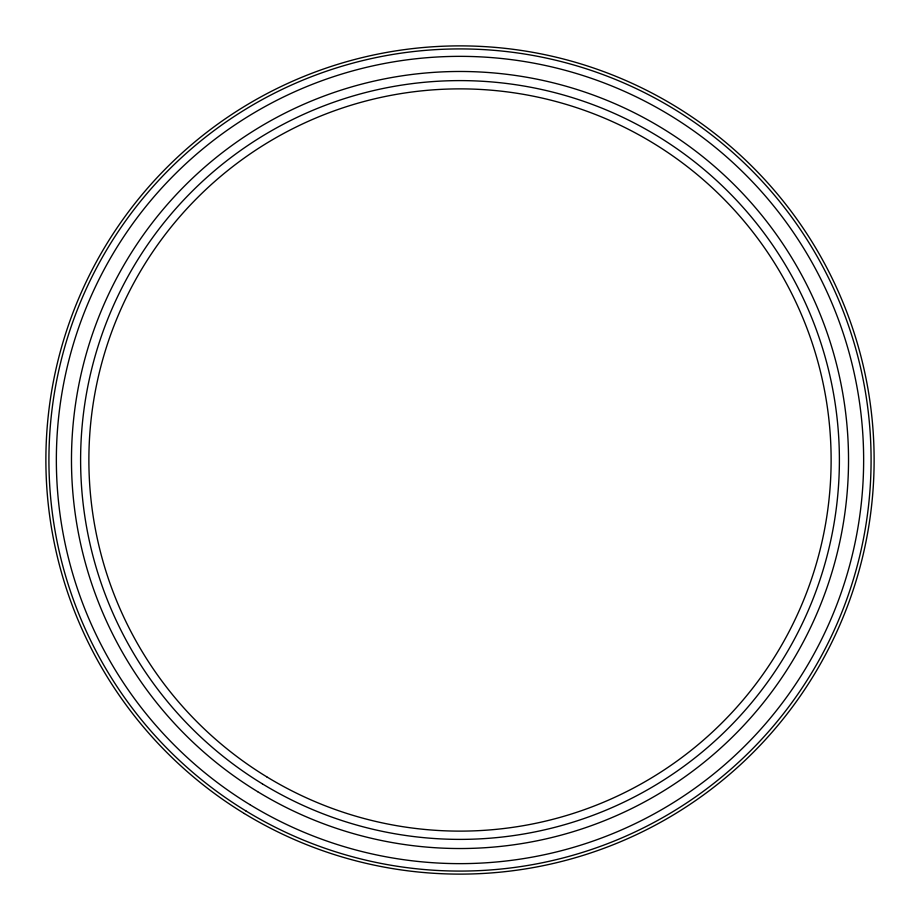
<?xml version="1.0" encoding="UTF-8"?>
<svg xmlns="http://www.w3.org/2000/svg" width="920" height="920" viewBox="0 0 920 920"><rect width="100%" height="100%" fill="white"/><g stroke="black" fill="none" stroke-linecap="round" stroke-linejoin="round"><path stroke-width="1.38" d="M266.719 776.813A371.116 371.116 0 0 0 831.013 468.981A371.116 371.116 0 0 0 282.267 134.205A371.116 371.116 0 0 0 266.719 776.813M262.407 783.874A379.397 379.397 0 0 0 839.281 469.177A379.397 379.397 0 0 0 278.311 126.937A379.397 379.397 0 0 0 262.407 783.874M257.657 791.671A388.516 388.516 0 0 0 848.412 469.407A388.516 388.516 0 0 0 273.941 118.933A388.516 388.516 0 0 0 257.657 791.671M249.78 804.574A403.638 403.638 0 0 0 863.523 469.763A403.638 403.638 0 0 0 266.696 105.65A403.638 403.638 0 0 0 249.78 804.574M245.904 810.934A411.091 411.091 0 0 0 870.964 469.947A411.091 411.091 0 0 0 263.131 99.118A411.091 411.091 0 0 0 245.904 810.934M244.317 813.521A414.126 414.126 0 0 0 874 470.016A414.126 414.126 0 0 0 261.683 96.45A414.126 414.126 0 0 0 244.317 813.521"/></g></svg>
